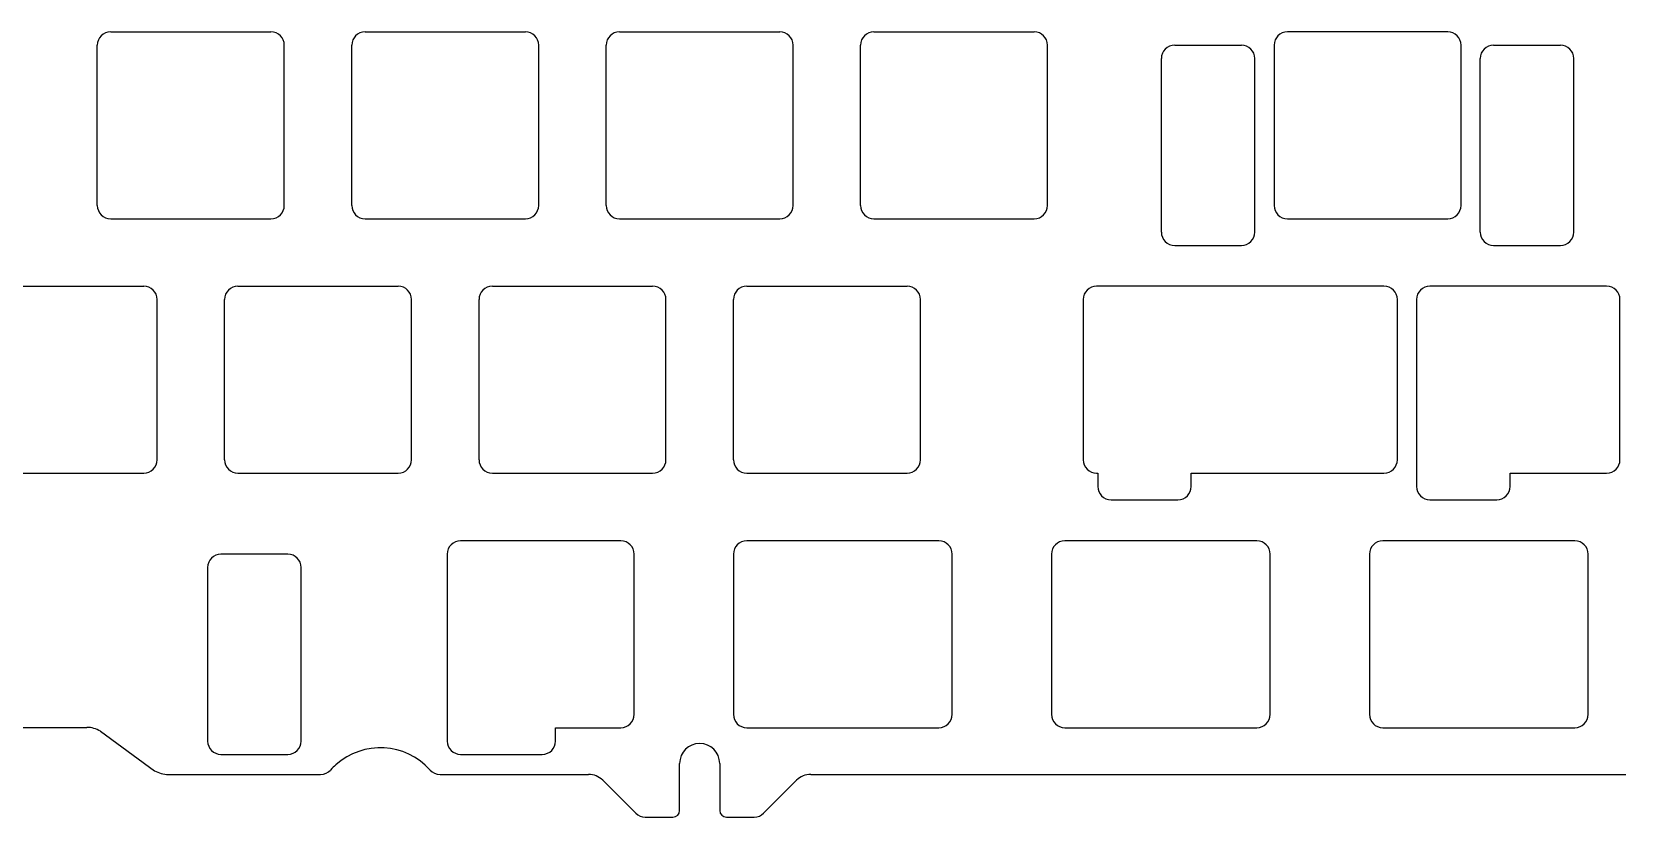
# Model space of a CAD drawing. Header units: inches. Extents: x -66 to 282, y 76 to 204.
# Drawn here: x 98.4 to 217.5, y 75.9 to 134.7 of the extents above; entities that cross this region are included whole.
import ezdxf

# ---------------------------------------------------------------- set-up
doc = ezdxf.new("R2010")
doc.units = ezdxf.units.IN
doc.header["$MEASUREMENT"] = 0

# ---------------------------------------------------------------- blocks, each defined once
blk = doc.blocks.new('block 2')
at = {"color": 5, "lineweight": 25, "true_color": 0x0000ff}
blk.add_open_spline([(192.44, 134.72), (191.89, 134.72), (191.44, 134.27), (191.44, 133.72)], degree=3, dxfattribs=at)
blk = doc.blocks.new('block 3')
at = {"color": 5, "lineweight": 25, "true_color": 0x0000ff}
blk.add_lwpolyline([(204.44, 134.72), (192.44, 134.72)], dxfattribs=at)
blk = doc.blocks.new('block 4')
at = {"color": 5, "lineweight": 25, "true_color": 0x0000ff}
blk.add_open_spline([(205.44, 133.72), (205.44, 134.27), (204.99, 134.72), (204.44, 134.72)], degree=3, dxfattribs=at)
blk = doc.blocks.new('block 5')
at = {"color": 5, "lineweight": 25, "true_color": 0x0000ff}
blk.add_lwpolyline([(205.44, 121.72), (205.44, 133.72)], dxfattribs=at)
blk = doc.blocks.new('block 6')
at = {"color": 5, "lineweight": 25, "true_color": 0x0000ff}
blk.add_open_spline([(204.44, 120.72), (204.99, 120.72), (205.44, 121.17), (205.44, 121.72)], degree=3, dxfattribs=at)
blk = doc.blocks.new('block 7')
at = {"color": 5, "lineweight": 25, "true_color": 0x0000ff}
blk.add_lwpolyline([(192.44, 120.72), (204.44, 120.72)], dxfattribs=at)
blk = doc.blocks.new('block 8')
at = {"color": 5, "lineweight": 25, "true_color": 0x0000ff}
blk.add_open_spline([(191.44, 121.72), (191.44, 121.17), (191.89, 120.72), (192.44, 120.72)], degree=3, dxfattribs=at)
blk = doc.blocks.new('block 9')
at = {"color": 5, "lineweight": 25, "true_color": 0x0000ff}
blk.add_lwpolyline([(191.44, 133.72), (191.44, 121.72)], dxfattribs=at)
blk = doc.blocks.new('block 10')
at = {"color": 5, "lineweight": 25, "true_color": 0x0000ff}
blk.add_open_spline([(136.64, 80.6), (137.2, 80.6), (137.64, 81.05), (137.64, 81.6)], degree=3, dxfattribs=at)
blk = doc.blocks.new('block 11')
at = {"color": 5, "lineweight": 25, "true_color": 0x0000ff}
blk.add_lwpolyline([(130.53, 80.6), (136.64, 80.6)], dxfattribs=at)
blk = doc.blocks.new('block 12')
at = {"color": 5, "lineweight": 25, "true_color": 0x0000ff}
blk.add_open_spline([(129.53, 81.6), (129.53, 81.05), (129.97, 80.6), (130.53, 80.6)], degree=3, dxfattribs=at)
blk = doc.blocks.new('block 13')
at = {"color": 5, "lineweight": 25, "true_color": 0x0000ff}
blk.add_lwpolyline([(129.53, 95.6), (129.53, 81.6)], dxfattribs=at)
blk = doc.blocks.new('block 14')
at = {"color": 5, "lineweight": 25, "true_color": 0x0000ff}
blk.add_open_spline([(130.53, 96.6), (129.97, 96.6), (129.53, 96.15), (129.53, 95.6)], degree=3, dxfattribs=at)
blk = doc.blocks.new('block 15')
at = {"color": 5, "lineweight": 25, "true_color": 0x0000ff}
blk.add_lwpolyline([(142.53, 96.6), (130.53, 96.6)], dxfattribs=at)
blk = doc.blocks.new('block 16')
at = {"color": 5, "lineweight": 25, "true_color": 0x0000ff}
blk.add_open_spline([(143.53, 95.6), (143.53, 96.15), (143.08, 96.6), (142.53, 96.6)], degree=3, dxfattribs=at)
blk = doc.blocks.new('block 17')
at = {"color": 5, "lineweight": 25, "true_color": 0x0000ff}
blk.add_lwpolyline([(143.53, 83.6), (143.53, 95.6)], dxfattribs=at)
blk = doc.blocks.new('block 18')
at = {"color": 5, "lineweight": 25, "true_color": 0x0000ff}
blk.add_open_spline([(142.53, 82.6), (143.08, 82.6), (143.53, 83.05), (143.53, 83.6)], degree=3, dxfattribs=at)
blk = doc.blocks.new('block 19')
at = {"color": 5, "lineweight": 25, "true_color": 0x0000ff}
blk.add_lwpolyline([(137.64, 82.6), (142.53, 82.6)], dxfattribs=at)
blk = doc.blocks.new('block 20')
at = {"color": 5, "lineweight": 25, "true_color": 0x0000ff}
blk.add_lwpolyline([(137.64, 81.6), (137.64, 82.6)], dxfattribs=at)
blk = doc.blocks.new('block 21')
at = {"color": 5, "lineweight": 25, "true_color": 0x0000ff}
blk.add_open_spline([(214.96, 95.6), (214.96, 96.15), (214.51, 96.6), (213.96, 96.6)], degree=3, dxfattribs=at)
blk = doc.blocks.new('block 22')
at = {"color": 5, "lineweight": 25, "true_color": 0x0000ff}
blk.add_lwpolyline([(214.96, 83.6), (214.96, 95.6)], dxfattribs=at)
blk = doc.blocks.new('block 23')
at = {"color": 5, "lineweight": 25, "true_color": 0x0000ff}
blk.add_open_spline([(213.96, 82.6), (214.51, 82.6), (214.96, 83.05), (214.96, 83.6)], degree=3, dxfattribs=at)
blk = doc.blocks.new('block 24')
at = {"color": 5, "lineweight": 25, "true_color": 0x0000ff}
blk.add_lwpolyline([(199.58, 82.6), (213.96, 82.6)], dxfattribs=at)
blk = doc.blocks.new('block 25')
at = {"color": 5, "lineweight": 25, "true_color": 0x0000ff}
blk.add_open_spline([(198.58, 83.6), (198.58, 83.05), (199.03, 82.6), (199.58, 82.6)], degree=3, dxfattribs=at)
blk = doc.blocks.new('block 26')
at = {"color": 5, "lineweight": 25, "true_color": 0x0000ff}
blk.add_lwpolyline([(198.58, 95.6), (198.58, 83.6)], dxfattribs=at)
blk = doc.blocks.new('block 27')
at = {"color": 5, "lineweight": 25, "true_color": 0x0000ff}
blk.add_open_spline([(199.58, 96.6), (199.03, 96.6), (198.58, 96.15), (198.58, 95.6)], degree=3, dxfattribs=at)
blk = doc.blocks.new('block 28')
at = {"color": 5, "lineweight": 25, "true_color": 0x0000ff}
blk.add_lwpolyline([(213.96, 96.6), (199.58, 96.6)], dxfattribs=at)
blk = doc.blocks.new('block 49')
at = {"color": 5, "lineweight": 25, "true_color": 0x0000ff}
blk.add_open_spline([(216.34, 101.67), (216.9, 101.67), (217.34, 102.12), (217.34, 102.67)], degree=3, dxfattribs=at)
blk = doc.blocks.new('block 50')
at = {"color": 5, "lineweight": 25, "true_color": 0x0000ff}
blk.add_lwpolyline([(209.11, 101.67), (216.34, 101.67)], dxfattribs=at)
blk = doc.blocks.new('block 51')
at = {"color": 5, "lineweight": 25, "true_color": 0x0000ff}
blk.add_lwpolyline([(209.11, 100.67), (209.11, 101.67)], dxfattribs=at)
blk = doc.blocks.new('block 52')
at = {"color": 5, "lineweight": 25, "true_color": 0x0000ff}
blk.add_open_spline([(208.11, 99.67), (208.67, 99.67), (209.11, 100.12), (209.11, 100.67)], degree=3, dxfattribs=at)
blk = doc.blocks.new('block 53')
at = {"color": 5, "lineweight": 25, "true_color": 0x0000ff}
blk.add_lwpolyline([(203.11, 99.67), (208.11, 99.67)], dxfattribs=at)
blk = doc.blocks.new('block 54')
at = {"color": 5, "lineweight": 25, "true_color": 0x0000ff}
blk.add_open_spline([(202.11, 100.67), (202.11, 100.12), (202.56, 99.67), (203.11, 99.67)], degree=3, dxfattribs=at)
blk = doc.blocks.new('block 55')
at = {"color": 5, "lineweight": 25, "true_color": 0x0000ff}
blk.add_lwpolyline([(202.11, 114.67), (202.11, 100.67)], dxfattribs=at)
blk = doc.blocks.new('block 56')
at = {"color": 5, "lineweight": 25, "true_color": 0x0000ff}
blk.add_open_spline([(203.11, 115.67), (202.56, 115.67), (202.11, 115.22), (202.11, 114.67)], degree=3, dxfattribs=at)
blk = doc.blocks.new('block 57')
at = {"color": 5, "lineweight": 25, "true_color": 0x0000ff}
blk.add_lwpolyline([(216.34, 115.67), (203.11, 115.67)], dxfattribs=at)
blk = doc.blocks.new('block 58')
at = {"color": 5, "lineweight": 25, "true_color": 0x0000ff}
blk.add_open_spline([(217.34, 114.67), (217.34, 115.22), (216.9, 115.67), (216.34, 115.67)], degree=3, dxfattribs=at)
blk = doc.blocks.new('block 59')
at = {"color": 5, "lineweight": 25, "true_color": 0x0000ff}
blk.add_lwpolyline([(217.34, 102.67), (217.34, 114.67)], dxfattribs=at)
blk = doc.blocks.new('block 60')
at = {"color": 5, "lineweight": 25, "true_color": 0x0000ff}
blk.add_open_spline([(178.24, 100.67), (178.24, 100.12), (178.68, 99.67), (179.24, 99.67)], degree=3, dxfattribs=at)
blk = doc.blocks.new('block 61')
at = {"color": 5, "lineweight": 25, "true_color": 0x0000ff}
blk.add_lwpolyline([(178.24, 101.67), (178.24, 100.67)], dxfattribs=at)
blk = doc.blocks.new('block 62')
at = {"color": 5, "lineweight": 25, "true_color": 0x0000ff}
blk.add_lwpolyline([(178.15, 101.67), (178.24, 101.67)], dxfattribs=at)
blk = doc.blocks.new('block 63')
at = {"color": 5, "lineweight": 25, "true_color": 0x0000ff}
blk.add_open_spline([(177.15, 102.67), (177.15, 102.12), (177.6, 101.67), (178.15, 101.67)], degree=3, dxfattribs=at)
blk = doc.blocks.new('block 64')
at = {"color": 5, "lineweight": 25, "true_color": 0x0000ff}
blk.add_lwpolyline([(177.15, 114.67), (177.15, 102.67)], dxfattribs=at)
blk = doc.blocks.new('block 65')
at = {"color": 5, "lineweight": 25, "true_color": 0x0000ff}
blk.add_open_spline([(178.15, 115.67), (177.6, 115.67), (177.15, 115.22), (177.15, 114.67)], degree=3, dxfattribs=at)
blk = doc.blocks.new('block 66')
at = {"color": 5, "lineweight": 25, "true_color": 0x0000ff}
blk.add_lwpolyline([(199.67, 115.67), (178.15, 115.67)], dxfattribs=at)
blk = doc.blocks.new('block 67')
at = {"color": 5, "lineweight": 25, "true_color": 0x0000ff}
blk.add_open_spline([(200.67, 114.67), (200.67, 115.22), (200.23, 115.67), (199.67, 115.67)], degree=3, dxfattribs=at)
blk = doc.blocks.new('block 68')
at = {"color": 5, "lineweight": 25, "true_color": 0x0000ff}
blk.add_lwpolyline([(200.67, 102.67), (200.67, 114.67)], dxfattribs=at)
blk = doc.blocks.new('block 69')
at = {"color": 5, "lineweight": 25, "true_color": 0x0000ff}
blk.add_open_spline([(199.67, 101.67), (200.23, 101.67), (200.67, 102.12), (200.67, 102.67)], degree=3, dxfattribs=at)
blk = doc.blocks.new('block 70')
at = {"color": 5, "lineweight": 25, "true_color": 0x0000ff}
blk.add_lwpolyline([(185.24, 101.67), (199.67, 101.67)], dxfattribs=at)
blk = doc.blocks.new('block 71')
at = {"color": 5, "lineweight": 25, "true_color": 0x0000ff}
blk.add_lwpolyline([(185.24, 100.67), (185.24, 101.67)], dxfattribs=at)
blk = doc.blocks.new('block 72')
at = {"color": 5, "lineweight": 25, "true_color": 0x0000ff}
blk.add_open_spline([(184.24, 99.67), (184.79, 99.67), (185.24, 100.12), (185.24, 100.67)], degree=3, dxfattribs=at)
blk = doc.blocks.new('block 73')
at = {"color": 5, "lineweight": 25, "true_color": 0x0000ff}
blk.add_lwpolyline([(179.24, 99.67), (184.24, 99.67)], dxfattribs=at)
blk = doc.blocks.new('block 90')
at = {"color": 5, "lineweight": 25, "true_color": 0x0000ff}
blk.add_open_spline([(118.59, 94.6), (118.59, 95.15), (118.15, 95.6), (117.59, 95.6)], degree=3, dxfattribs=at)
blk = doc.blocks.new('block 91')
at = {"color": 5, "lineweight": 25, "true_color": 0x0000ff}
blk.add_lwpolyline([(118.59, 81.6), (118.59, 94.6)], dxfattribs=at)
blk = doc.blocks.new('block 92')
at = {"color": 5, "lineweight": 25, "true_color": 0x0000ff}
blk.add_open_spline([(117.59, 80.6), (118.15, 80.6), (118.59, 81.05), (118.59, 81.6)], degree=3, dxfattribs=at)
blk = doc.blocks.new('block 93')
at = {"color": 5, "lineweight": 25, "true_color": 0x0000ff}
blk.add_lwpolyline([(112.59, 80.6), (117.59, 80.6)], dxfattribs=at)
blk = doc.blocks.new('block 94')
at = {"color": 5, "lineweight": 25, "true_color": 0x0000ff}
blk.add_open_spline([(111.59, 81.6), (111.59, 81.05), (112.04, 80.6), (112.59, 80.6)], degree=3, dxfattribs=at)
blk = doc.blocks.new('block 95')
at = {"color": 5, "lineweight": 25, "true_color": 0x0000ff}
blk.add_lwpolyline([(111.59, 94.6), (111.59, 81.6)], dxfattribs=at)
blk = doc.blocks.new('block 96')
at = {"color": 5, "lineweight": 25, "true_color": 0x0000ff}
blk.add_open_spline([(112.59, 95.6), (112.04, 95.6), (111.59, 95.15), (111.59, 94.6)], degree=3, dxfattribs=at)
blk = doc.blocks.new('block 97')
at = {"color": 5, "lineweight": 25, "true_color": 0x0000ff}
blk.add_lwpolyline([(117.59, 95.6), (112.59, 95.6)], dxfattribs=at)
blk = doc.blocks.new('block 106')
at = {"color": 5, "lineweight": 25, "true_color": 0x0000ff}
blk.add_open_spline([(167.34, 95.6), (167.34, 96.15), (166.89, 96.6), (166.34, 96.6)], degree=3, dxfattribs=at)
blk = doc.blocks.new('block 107')
at = {"color": 5, "lineweight": 25, "true_color": 0x0000ff}
blk.add_lwpolyline([(167.34, 83.6), (167.34, 95.6)], dxfattribs=at)
blk = doc.blocks.new('block 108')
at = {"color": 5, "lineweight": 25, "true_color": 0x0000ff}
blk.add_open_spline([(166.34, 82.6), (166.89, 82.6), (167.34, 83.05), (167.34, 83.6)], degree=3, dxfattribs=at)
blk = doc.blocks.new('block 109')
at = {"color": 5, "lineweight": 25, "true_color": 0x0000ff}
blk.add_lwpolyline([(151.96, 82.6), (166.34, 82.6)], dxfattribs=at)
blk = doc.blocks.new('block 110')
at = {"color": 5, "lineweight": 25, "true_color": 0x0000ff}
blk.add_open_spline([(150.96, 83.6), (150.96, 83.05), (151.4, 82.6), (151.96, 82.6)], degree=3, dxfattribs=at)
blk = doc.blocks.new('block 111')
at = {"color": 5, "lineweight": 25, "true_color": 0x0000ff}
blk.add_lwpolyline([(150.96, 95.6), (150.96, 83.6)], dxfattribs=at)
blk = doc.blocks.new('block 112')
at = {"color": 5, "lineweight": 25, "true_color": 0x0000ff}
blk.add_open_spline([(151.96, 96.6), (151.4, 96.6), (150.96, 96.15), (150.96, 95.6)], degree=3, dxfattribs=at)
blk = doc.blocks.new('block 113')
at = {"color": 5, "lineweight": 25, "true_color": 0x0000ff}
blk.add_lwpolyline([(166.34, 96.6), (151.96, 96.6)], dxfattribs=at)
blk = doc.blocks.new('block 114')
at = {"color": 5, "lineweight": 25, "true_color": 0x0000ff}
blk.add_open_spline([(191.15, 95.6), (191.15, 96.15), (190.7, 96.6), (190.15, 96.6)], degree=3, dxfattribs=at)
blk = doc.blocks.new('block 115')
at = {"color": 5, "lineweight": 25, "true_color": 0x0000ff}
blk.add_lwpolyline([(191.15, 83.6), (191.15, 95.6)], dxfattribs=at)
blk = doc.blocks.new('block 116')
at = {"color": 5, "lineweight": 25, "true_color": 0x0000ff}
blk.add_open_spline([(190.15, 82.6), (190.7, 82.6), (191.15, 83.05), (191.15, 83.6)], degree=3, dxfattribs=at)
blk = doc.blocks.new('block 117')
at = {"color": 5, "lineweight": 25, "true_color": 0x0000ff}
blk.add_lwpolyline([(175.77, 82.6), (190.15, 82.6)], dxfattribs=at)
blk = doc.blocks.new('block 118')
at = {"color": 5, "lineweight": 25, "true_color": 0x0000ff}
blk.add_open_spline([(174.77, 83.6), (174.77, 83.05), (175.22, 82.6), (175.77, 82.6)], degree=3, dxfattribs=at)
blk = doc.blocks.new('block 119')
at = {"color": 5, "lineweight": 25, "true_color": 0x0000ff}
blk.add_lwpolyline([(174.77, 95.6), (174.77, 83.6)], dxfattribs=at)
blk = doc.blocks.new('block 120')
at = {"color": 5, "lineweight": 25, "true_color": 0x0000ff}
blk.add_open_spline([(175.77, 96.6), (175.22, 96.6), (174.77, 96.15), (174.77, 95.6)], degree=3, dxfattribs=at)
blk = doc.blocks.new('block 121')
at = {"color": 5, "lineweight": 25, "true_color": 0x0000ff}
blk.add_lwpolyline([(190.15, 96.6), (175.77, 96.6)], dxfattribs=at)
blk = doc.blocks.new('block 254')
at = {"color": 5, "lineweight": 25, "true_color": 0x0000ff}
blk.add_open_spline([(132.91, 115.67), (132.35, 115.67), (131.91, 115.22), (131.91, 114.67)], degree=3, dxfattribs=at)
blk = doc.blocks.new('block 255')
at = {"color": 5, "lineweight": 25, "true_color": 0x0000ff}
blk.add_lwpolyline([(132.91, 115.67), (144.91, 115.67)], dxfattribs=at)
blk = doc.blocks.new('block 256')
at = {"color": 5, "lineweight": 25, "true_color": 0x0000ff}
blk.add_open_spline([(145.91, 114.67), (145.91, 115.22), (145.46, 115.67), (144.91, 115.67)], degree=3, dxfattribs=at)
blk = doc.blocks.new('block 257')
at = {"color": 5, "lineweight": 25, "true_color": 0x0000ff}
blk.add_lwpolyline([(145.91, 102.67), (145.91, 114.67)], dxfattribs=at)
blk = doc.blocks.new('block 258')
at = {"color": 5, "lineweight": 25, "true_color": 0x0000ff}
blk.add_open_spline([(144.91, 101.67), (145.46, 101.67), (145.91, 102.12), (145.91, 102.67)], degree=3, dxfattribs=at)
blk = doc.blocks.new('block 259')
at = {"color": 5, "lineweight": 25, "true_color": 0x0000ff}
blk.add_lwpolyline([(132.91, 101.67), (144.91, 101.67)], dxfattribs=at)
blk = doc.blocks.new('block 260')
at = {"color": 5, "lineweight": 25, "true_color": 0x0000ff}
blk.add_open_spline([(131.91, 102.67), (131.91, 102.12), (132.35, 101.67), (132.91, 101.67)], degree=3, dxfattribs=at)
blk = doc.blocks.new('block 261')
at = {"color": 5, "lineweight": 25, "true_color": 0x0000ff}
blk.add_lwpolyline([(131.91, 102.67), (131.91, 114.67)], dxfattribs=at)
blk = doc.blocks.new('block 271')
at = {"color": 5, "lineweight": 25, "true_color": 0x0000ff}
blk.add_lwpolyline([(94.81, 115.67), (106.81, 115.67)], dxfattribs=at)
blk = doc.blocks.new('block 272')
at = {"color": 5, "lineweight": 25, "true_color": 0x0000ff}
blk.add_open_spline([(107.81, 114.67), (107.81, 115.22), (107.36, 115.67), (106.81, 115.67)], degree=3, dxfattribs=at)
blk = doc.blocks.new('block 273')
at = {"color": 5, "lineweight": 25, "true_color": 0x0000ff}
blk.add_lwpolyline([(107.81, 102.67), (107.81, 114.67)], dxfattribs=at)
blk = doc.blocks.new('block 274')
at = {"color": 5, "lineweight": 25, "true_color": 0x0000ff}
blk.add_open_spline([(106.81, 101.67), (107.36, 101.67), (107.81, 102.12), (107.81, 102.67)], degree=3, dxfattribs=at)
blk = doc.blocks.new('block 275')
at = {"color": 5, "lineweight": 25, "true_color": 0x0000ff}
blk.add_lwpolyline([(94.81, 101.67), (106.81, 101.67)], dxfattribs=at)
blk = doc.blocks.new('block 278')
at = {"color": 5, "lineweight": 25, "true_color": 0x0000ff}
blk.add_open_spline([(113.86, 115.67), (113.3, 115.67), (112.86, 115.22), (112.86, 114.67)], degree=3, dxfattribs=at)
blk = doc.blocks.new('block 279')
at = {"color": 5, "lineweight": 25, "true_color": 0x0000ff}
blk.add_lwpolyline([(113.86, 115.67), (125.86, 115.67)], dxfattribs=at)
blk = doc.blocks.new('block 280')
at = {"color": 5, "lineweight": 25, "true_color": 0x0000ff}
blk.add_open_spline([(126.86, 114.67), (126.86, 115.22), (126.41, 115.67), (125.86, 115.67)], degree=3, dxfattribs=at)
blk = doc.blocks.new('block 281')
at = {"color": 5, "lineweight": 25, "true_color": 0x0000ff}
blk.add_lwpolyline([(126.86, 102.67), (126.86, 114.67)], dxfattribs=at)
blk = doc.blocks.new('block 282')
at = {"color": 5, "lineweight": 25, "true_color": 0x0000ff}
blk.add_open_spline([(125.86, 101.67), (126.41, 101.67), (126.86, 102.12), (126.86, 102.67)], degree=3, dxfattribs=at)
blk = doc.blocks.new('block 283')
at = {"color": 5, "lineweight": 25, "true_color": 0x0000ff}
blk.add_lwpolyline([(113.86, 101.67), (125.86, 101.67)], dxfattribs=at)
blk = doc.blocks.new('block 284')
at = {"color": 5, "lineweight": 25, "true_color": 0x0000ff}
blk.add_open_spline([(112.86, 102.67), (112.86, 102.12), (113.3, 101.67), (113.86, 101.67)], degree=3, dxfattribs=at)
blk = doc.blocks.new('block 285')
at = {"color": 5, "lineweight": 25, "true_color": 0x0000ff}
blk.add_lwpolyline([(112.86, 102.67), (112.86, 114.67)], dxfattribs=at)
blk = doc.blocks.new('block 502')
at = {"color": 5, "lineweight": 25, "true_color": 0x0000ff}
blk.add_open_spline([(151.96, 115.67), (151.4, 115.67), (150.96, 115.22), (150.96, 114.67)], degree=3, dxfattribs=at)
blk = doc.blocks.new('block 503')
at = {"color": 5, "lineweight": 25, "true_color": 0x0000ff}
blk.add_lwpolyline([(151.96, 115.67), (163.96, 115.67)], dxfattribs=at)
blk = doc.blocks.new('block 504')
at = {"color": 5, "lineweight": 25, "true_color": 0x0000ff}
blk.add_open_spline([(164.96, 114.67), (164.96, 115.22), (164.51, 115.67), (163.96, 115.67)], degree=3, dxfattribs=at)
blk = doc.blocks.new('block 505')
at = {"color": 5, "lineweight": 25, "true_color": 0x0000ff}
blk.add_lwpolyline([(164.96, 102.67), (164.96, 114.67)], dxfattribs=at)
blk = doc.blocks.new('block 506')
at = {"color": 5, "lineweight": 25, "true_color": 0x0000ff}
blk.add_open_spline([(163.96, 101.67), (164.51, 101.67), (164.96, 102.12), (164.96, 102.67)], degree=3, dxfattribs=at)
blk = doc.blocks.new('block 507')
at = {"color": 5, "lineweight": 25, "true_color": 0x0000ff}
blk.add_lwpolyline([(151.96, 101.67), (163.96, 101.67)], dxfattribs=at)
blk = doc.blocks.new('block 508')
at = {"color": 5, "lineweight": 25, "true_color": 0x0000ff}
blk.add_open_spline([(150.96, 102.67), (150.96, 102.12), (151.4, 101.67), (151.96, 101.67)], degree=3, dxfattribs=at)
blk = doc.blocks.new('block 509')
at = {"color": 5, "lineweight": 25, "true_color": 0x0000ff}
blk.add_lwpolyline([(150.96, 102.67), (150.96, 114.67)], dxfattribs=at)
blk = doc.blocks.new('block 590')
at = {"color": 5, "lineweight": 25, "true_color": 0x0000ff}
blk.add_open_spline([(104.33, 134.72), (103.78, 134.72), (103.33, 134.27), (103.33, 133.72)], degree=3, dxfattribs=at)
blk = doc.blocks.new('block 591')
at = {"color": 5, "lineweight": 25, "true_color": 0x0000ff}
blk.add_lwpolyline([(104.33, 134.72), (116.33, 134.72)], dxfattribs=at)
blk = doc.blocks.new('block 592')
at = {"color": 5, "lineweight": 25, "true_color": 0x0000ff}
blk.add_open_spline([(117.33, 133.72), (117.33, 134.27), (116.88, 134.72), (116.33, 134.72)], degree=3, dxfattribs=at)
blk = doc.blocks.new('block 593')
at = {"color": 5, "lineweight": 25, "true_color": 0x0000ff}
blk.add_lwpolyline([(117.33, 121.72), (117.33, 133.72)], dxfattribs=at)
blk = doc.blocks.new('block 594')
at = {"color": 5, "lineweight": 25, "true_color": 0x0000ff}
blk.add_open_spline([(116.33, 120.72), (116.88, 120.72), (117.33, 121.17), (117.33, 121.72)], degree=3, dxfattribs=at)
blk = doc.blocks.new('block 595')
at = {"color": 5, "lineweight": 25, "true_color": 0x0000ff}
blk.add_lwpolyline([(104.33, 120.72), (116.33, 120.72)], dxfattribs=at)
blk = doc.blocks.new('block 596')
at = {"color": 5, "lineweight": 25, "true_color": 0x0000ff}
blk.add_open_spline([(103.33, 121.72), (103.33, 121.17), (103.78, 120.72), (104.33, 120.72)], degree=3, dxfattribs=at)
blk = doc.blocks.new('block 597')
at = {"color": 5, "lineweight": 25, "true_color": 0x0000ff}
blk.add_lwpolyline([(103.33, 121.72), (103.33, 133.72)], dxfattribs=at)
blk = doc.blocks.new('block 622')
at = {"color": 5, "lineweight": 25, "true_color": 0x0000ff}
blk.add_open_spline([(123.38, 134.72), (122.83, 134.72), (122.38, 134.27), (122.38, 133.72)], degree=3, dxfattribs=at)
blk = doc.blocks.new('block 623')
at = {"color": 5, "lineweight": 25, "true_color": 0x0000ff}
blk.add_lwpolyline([(123.38, 134.72), (135.38, 134.72)], dxfattribs=at)
blk = doc.blocks.new('block 624')
at = {"color": 5, "lineweight": 25, "true_color": 0x0000ff}
blk.add_open_spline([(136.38, 133.72), (136.38, 134.27), (135.93, 134.72), (135.38, 134.72)], degree=3, dxfattribs=at)
blk = doc.blocks.new('block 625')
at = {"color": 5, "lineweight": 25, "true_color": 0x0000ff}
blk.add_lwpolyline([(136.38, 121.72), (136.38, 133.72)], dxfattribs=at)
blk = doc.blocks.new('block 626')
at = {"color": 5, "lineweight": 25, "true_color": 0x0000ff}
blk.add_open_spline([(135.38, 120.72), (135.93, 120.72), (136.38, 121.17), (136.38, 121.72)], degree=3, dxfattribs=at)
blk = doc.blocks.new('block 627')
at = {"color": 5, "lineweight": 25, "true_color": 0x0000ff}
blk.add_lwpolyline([(123.38, 120.72), (135.38, 120.72)], dxfattribs=at)
blk = doc.blocks.new('block 628')
at = {"color": 5, "lineweight": 25, "true_color": 0x0000ff}
blk.add_open_spline([(122.38, 121.72), (122.38, 121.17), (122.83, 120.72), (123.38, 120.72)], degree=3, dxfattribs=at)
blk = doc.blocks.new('block 629')
at = {"color": 5, "lineweight": 25, "true_color": 0x0000ff}
blk.add_lwpolyline([(122.38, 121.72), (122.38, 133.72)], dxfattribs=at)
blk = doc.blocks.new('block 654')
at = {"color": 5, "lineweight": 25, "true_color": 0x0000ff}
blk.add_open_spline([(161.48, 134.72), (160.93, 134.72), (160.48, 134.27), (160.48, 133.72)], degree=3, dxfattribs=at)
blk = doc.blocks.new('block 655')
at = {"color": 5, "lineweight": 25, "true_color": 0x0000ff}
blk.add_lwpolyline([(161.48, 134.72), (173.48, 134.72)], dxfattribs=at)
blk = doc.blocks.new('block 656')
at = {"color": 5, "lineweight": 25, "true_color": 0x0000ff}
blk.add_open_spline([(174.48, 133.72), (174.48, 134.27), (174.03, 134.72), (173.48, 134.72)], degree=3, dxfattribs=at)
blk = doc.blocks.new('block 657')
at = {"color": 5, "lineweight": 25, "true_color": 0x0000ff}
blk.add_lwpolyline([(174.48, 121.72), (174.48, 133.72)], dxfattribs=at)
blk = doc.blocks.new('block 658')
at = {"color": 5, "lineweight": 25, "true_color": 0x0000ff}
blk.add_open_spline([(173.48, 120.72), (174.03, 120.72), (174.48, 121.17), (174.48, 121.72)], degree=3, dxfattribs=at)
blk = doc.blocks.new('block 659')
at = {"color": 5, "lineweight": 25, "true_color": 0x0000ff}
blk.add_lwpolyline([(161.48, 120.72), (173.48, 120.72)], dxfattribs=at)
blk = doc.blocks.new('block 660')
at = {"color": 5, "lineweight": 25, "true_color": 0x0000ff}
blk.add_open_spline([(160.48, 121.72), (160.48, 121.17), (160.93, 120.72), (161.48, 120.72)], degree=3, dxfattribs=at)
blk = doc.blocks.new('block 661')
at = {"color": 5, "lineweight": 25, "true_color": 0x0000ff}
blk.add_lwpolyline([(160.48, 121.72), (160.48, 133.72)], dxfattribs=at)
blk = doc.blocks.new('block 662')
at = {"color": 5, "lineweight": 25, "true_color": 0x0000ff}
blk.add_open_spline([(142.43, 134.72), (141.88, 134.72), (141.43, 134.27), (141.43, 133.72)], degree=3, dxfattribs=at)
blk = doc.blocks.new('block 663')
at = {"color": 5, "lineweight": 25, "true_color": 0x0000ff}
blk.add_lwpolyline([(142.43, 134.72), (154.43, 134.72)], dxfattribs=at)
blk = doc.blocks.new('block 664')
at = {"color": 5, "lineweight": 25, "true_color": 0x0000ff}
blk.add_open_spline([(155.43, 133.72), (155.43, 134.27), (154.98, 134.72), (154.43, 134.72)], degree=3, dxfattribs=at)
blk = doc.blocks.new('block 665')
at = {"color": 5, "lineweight": 25, "true_color": 0x0000ff}
blk.add_lwpolyline([(155.43, 121.72), (155.43, 133.72)], dxfattribs=at)
blk = doc.blocks.new('block 666')
at = {"color": 5, "lineweight": 25, "true_color": 0x0000ff}
blk.add_open_spline([(154.43, 120.72), (154.98, 120.72), (155.43, 121.17), (155.43, 121.72)], degree=3, dxfattribs=at)
blk = doc.blocks.new('block 667')
at = {"color": 5, "lineweight": 25, "true_color": 0x0000ff}
blk.add_lwpolyline([(142.43, 120.72), (154.43, 120.72)], dxfattribs=at)
blk = doc.blocks.new('block 668')
at = {"color": 5, "lineweight": 25, "true_color": 0x0000ff}
blk.add_open_spline([(141.43, 121.72), (141.43, 121.17), (141.88, 120.72), (142.43, 120.72)], degree=3, dxfattribs=at)
blk = doc.blocks.new('block 669')
at = {"color": 5, "lineweight": 25, "true_color": 0x0000ff}
blk.add_lwpolyline([(141.43, 121.72), (141.43, 133.72)], dxfattribs=at)
blk = doc.blocks.new('block 762')
at = {"color": 5, "lineweight": 25, "true_color": 0x0000ff}
blk.add_lwpolyline([(85.99, 82.62), (102.54, 82.62)], dxfattribs=at)
blk = doc.blocks.new('block 763')
at = {"color": 5, "lineweight": 25, "true_color": 0x0000ff}
blk.add_open_spline([(103.57, 82.33), (103.26, 82.52), (102.9, 82.62), (102.54, 82.62)], degree=3, dxfattribs=at)
blk = doc.blocks.new('block 764')
at = {"color": 5, "lineweight": 25, "true_color": 0x0000ff}
blk.add_lwpolyline([(103.57, 82.33), (107.62, 79.38)], dxfattribs=at)
blk = doc.blocks.new('block 765')
at = {"color": 5, "lineweight": 25, "true_color": 0x0000ff}
blk.add_open_spline([(107.62, 79.38), (107.93, 79.2), (108.29, 79.1), (108.65, 79.1)], degree=3, dxfattribs=at)
blk = doc.blocks.new('block 766')
at = {"color": 5, "lineweight": 25, "true_color": 0x0000ff}
blk.add_lwpolyline([(108.65, 79.1), (120.05, 79.1)], dxfattribs=at)
blk = doc.blocks.new('block 767')
at = {"color": 5, "lineweight": 25, "true_color": 0x0000ff}
blk.add_open_spline([(120.05, 79.1), (120.34, 79.1), (120.61, 79.22), (120.8, 79.43)], degree=3, dxfattribs=at)
blk = doc.blocks.new('block 768')
at = {"color": 5, "lineweight": 25, "true_color": 0x0000ff}
blk.add_open_spline([(128.25, 79.43), (126.41, 81.49), (123.25, 81.66), (121.19, 79.82), (121.05, 79.7), (120.92, 79.57), (120.8, 79.43)], degree=3, knots=[0, 0, 0, 0, 1, 1, 1, 2, 2, 2, 2], dxfattribs=at)
blk = doc.blocks.new('block 769')
at = {"color": 5, "lineweight": 25, "true_color": 0x0000ff}
blk.add_open_spline([(128.25, 79.43), (128.44, 79.22), (128.71, 79.1), (129, 79.1)], degree=3, dxfattribs=at)
blk = doc.blocks.new('block 770')
at = {"color": 5, "lineweight": 25, "true_color": 0x0000ff}
blk.add_lwpolyline([(129, 79.1), (140.11, 79.1)], dxfattribs=at)
blk = doc.blocks.new('block 771')
at = {"color": 5, "lineweight": 25, "true_color": 0x0000ff}
blk.add_open_spline([(141.17, 78.66), (140.89, 78.94), (140.51, 79.1), (140.11, 79.1)], degree=3, dxfattribs=at)
blk = doc.blocks.new('block 772')
at = {"color": 5, "lineweight": 25, "true_color": 0x0000ff}
blk.add_lwpolyline([(141.17, 78.66), (143.64, 76.19)], dxfattribs=at)
blk = doc.blocks.new('block 773')
at = {"color": 5, "lineweight": 25, "true_color": 0x0000ff}
blk.add_open_spline([(143.64, 76.19), (143.83, 76), (144.08, 75.9), (144.35, 75.9)], degree=3, dxfattribs=at)
blk = doc.blocks.new('block 774')
at = {"color": 5, "lineweight": 25, "true_color": 0x0000ff}
blk.add_lwpolyline([(144.35, 75.9), (146.43, 75.9)], dxfattribs=at)
blk = doc.blocks.new('block 775')
at = {"color": 5, "lineweight": 25, "true_color": 0x0000ff}
blk.add_open_spline([(146.43, 75.9), (146.71, 75.9), (146.93, 76.12), (146.93, 76.4)], degree=3, dxfattribs=at)
blk = doc.blocks.new('block 776')
at = {"color": 5, "lineweight": 25, "true_color": 0x0000ff}
blk.add_lwpolyline([(146.93, 76.4), (146.93, 79.92)], dxfattribs=at)
blk = doc.blocks.new('block 777')
at = {"color": 5, "lineweight": 25, "true_color": 0x0000ff}
blk.add_open_spline([(149.93, 79.92), (149.93, 80.75), (149.26, 81.42), (148.43, 81.42), (147.6, 81.42), (146.93, 80.75), (146.93, 79.92)], degree=3, knots=[0, 0, 0, 0, 1, 1, 1, 2, 2, 2, 2], dxfattribs=at)
blk = doc.blocks.new('block 778')
at = {"color": 5, "lineweight": 25, "true_color": 0x0000ff}
blk.add_lwpolyline([(149.93, 79.92), (149.93, 76.4)], dxfattribs=at)
blk = doc.blocks.new('block 779')
at = {"color": 5, "lineweight": 25, "true_color": 0x0000ff}
blk.add_open_spline([(149.93, 76.4), (149.93, 76.12), (150.16, 75.9), (150.43, 75.9)], degree=3, dxfattribs=at)
blk = doc.blocks.new('block 780')
at = {"color": 5, "lineweight": 25, "true_color": 0x0000ff}
blk.add_lwpolyline([(150.43, 75.9), (152.52, 75.9)], dxfattribs=at)
blk = doc.blocks.new('block 781')
at = {"color": 5, "lineweight": 25, "true_color": 0x0000ff}
blk.add_open_spline([(152.52, 75.9), (152.78, 75.9), (153.04, 76), (153.22, 76.19)], degree=3, dxfattribs=at)
blk = doc.blocks.new('block 782')
at = {"color": 5, "lineweight": 25, "true_color": 0x0000ff}
blk.add_lwpolyline([(153.22, 76.19), (155.69, 78.66)], dxfattribs=at)
blk = doc.blocks.new('block 783')
at = {"color": 5, "lineweight": 25, "true_color": 0x0000ff}
blk.add_open_spline([(156.75, 79.1), (156.35, 79.1), (155.97, 78.94), (155.69, 78.66)], degree=3, dxfattribs=at)
blk = doc.blocks.new('block 784')
at = {"color": 5, "lineweight": 25, "true_color": 0x0000ff}
blk.add_lwpolyline([(156.75, 79.1), (217.78, 79.1)], dxfattribs=at)
blk = doc.blocks.new('block 890')
at = {"color": 5, "lineweight": 25, "true_color": 0x0000ff}
blk.add_lwpolyline([(206.88, 119.72), (206.88, 132.72)], dxfattribs=at)
blk = doc.blocks.new('block 891')
at = {"color": 5, "lineweight": 25, "true_color": 0x0000ff}
blk.add_open_spline([(207.88, 133.72), (207.32, 133.72), (206.88, 133.27), (206.88, 132.72)], degree=3, dxfattribs=at)
blk = doc.blocks.new('block 892')
at = {"color": 5, "lineweight": 25, "true_color": 0x0000ff}
blk.add_lwpolyline([(207.88, 133.72), (212.88, 133.72)], dxfattribs=at)
blk = doc.blocks.new('block 893')
at = {"color": 5, "lineweight": 25, "true_color": 0x0000ff}
blk.add_open_spline([(213.88, 132.72), (213.88, 133.27), (213.43, 133.72), (212.88, 133.72)], degree=3, dxfattribs=at)
blk = doc.blocks.new('block 894')
at = {"color": 5, "lineweight": 25, "true_color": 0x0000ff}
blk.add_lwpolyline([(213.88, 119.72), (213.88, 132.72)], dxfattribs=at)
blk = doc.blocks.new('block 895')
at = {"color": 5, "lineweight": 25, "true_color": 0x0000ff}
blk.add_open_spline([(212.88, 118.72), (213.43, 118.72), (213.88, 119.17), (213.88, 119.72)], degree=3, dxfattribs=at)
blk = doc.blocks.new('block 896')
at = {"color": 5, "lineweight": 25, "true_color": 0x0000ff}
blk.add_lwpolyline([(207.88, 118.72), (212.88, 118.72)], dxfattribs=at)
blk = doc.blocks.new('block 897')
at = {"color": 5, "lineweight": 25, "true_color": 0x0000ff}
blk.add_open_spline([(206.88, 119.72), (206.88, 119.17), (207.32, 118.72), (207.88, 118.72)], degree=3, dxfattribs=at)
blk = doc.blocks.new('block 898')
at = {"color": 5, "lineweight": 25, "true_color": 0x0000ff}
blk.add_lwpolyline([(183, 119.72), (183, 132.72)], dxfattribs=at)
blk = doc.blocks.new('block 899')
at = {"color": 5, "lineweight": 25, "true_color": 0x0000ff}
blk.add_open_spline([(184, 133.72), (183.45, 133.72), (183, 133.27), (183, 132.72)], degree=3, dxfattribs=at)
blk = doc.blocks.new('block 900')
at = {"color": 5, "lineweight": 25, "true_color": 0x0000ff}
blk.add_lwpolyline([(184, 133.72), (189, 133.72)], dxfattribs=at)
blk = doc.blocks.new('block 901')
at = {"color": 5, "lineweight": 25, "true_color": 0x0000ff}
blk.add_open_spline([(190, 132.72), (190, 133.27), (189.55, 133.72), (189, 133.72)], degree=3, dxfattribs=at)
blk = doc.blocks.new('block 902')
at = {"color": 5, "lineweight": 25, "true_color": 0x0000ff}
blk.add_lwpolyline([(190, 119.72), (190, 132.72)], dxfattribs=at)
blk = doc.blocks.new('block 903')
at = {"color": 5, "lineweight": 25, "true_color": 0x0000ff}
blk.add_open_spline([(189, 118.72), (189.55, 118.72), (190, 119.17), (190, 119.72)], degree=3, dxfattribs=at)
blk = doc.blocks.new('block 904')
at = {"color": 5, "lineweight": 25, "true_color": 0x0000ff}
blk.add_lwpolyline([(184, 118.72), (189, 118.72)], dxfattribs=at)
blk = doc.blocks.new('block 905')
at = {"color": 5, "lineweight": 25, "true_color": 0x0000ff}
blk.add_open_spline([(183, 119.72), (183, 119.17), (183.45, 118.72), (184, 118.72)], degree=3, dxfattribs=at)

msp = doc.modelspace()

# ---------------------------------------------------------------- block references
for name in ['block 590', 'block 591', 'block 592', 'block 622', 'block 623', 'block 624', 'block 662', 'block 663', 'block 664', 'block 654', 'block 655', 'block 656', 'block 2', 'block 3', 'block 4', 'block 597', 'block 593', 'block 629', 'block 625', 'block 669', 'block 665', 'block 661', 'block 657', 'block 899', 'block 900', 'block 901', 'block 9', 'block 5', 'block 891', 'block 892', 'block 893', 'block 898', 'block 902', 'block 890', 'block 894', 'block 596', 'block 594', 'block 628', 'block 626', 'block 668', 'block 666', 'block 660', 'block 658', 'block 8', 'block 6', 'block 595', 'block 627', 'block 667', 'block 659', 'block 7', 'block 905', 'block 903', 'block 897', 'block 895', 'block 904', 'block 896', 'block 271', 'block 272', 'block 278', 'block 279', 'block 280', 'block 254', 'block 255', 'block 256', 'block 502', 'block 503', 'block 504', 'block 65', 'block 66', 'block 67', 'block 56', 'block 57', 'block 58', 'block 273', 'block 285', 'block 281', 'block 261', 'block 257', 'block 509', 'block 505', 'block 64', 'block 68', 'block 55', 'block 59', 'block 274', 'block 284', 'block 282', 'block 260', 'block 258', 'block 508', 'block 506', 'block 63', 'block 69', 'block 49', 'block 275', 'block 283', 'block 259', 'block 507', 'block 62', 'block 61', 'block 70', 'block 71', 'block 50', 'block 51', 'block 60', 'block 72', 'block 54', 'block 52', 'block 73', 'block 53', 'block 14', 'block 15', 'block 16', 'block 112', 'block 113', 'block 106', 'block 120', 'block 121', 'block 114', 'block 27', 'block 28', 'block 21', 'block 96', 'block 97', 'block 90', 'block 13', 'block 17', 'block 111', 'block 107', 'block 119', 'block 115', 'block 26', 'block 22', 'block 95', 'block 91', 'block 18', 'block 110', 'block 108', 'block 118', 'block 116', 'block 25', 'block 23', 'block 762', 'block 763', 'block 764', 'block 19', 'block 20', 'block 109', 'block 117', 'block 24', 'block 94', 'block 92', 'block 768', 'block 12', 'block 10', 'block 777', 'block 93', 'block 11', 'block 776', 'block 778', 'block 765', 'block 766', 'block 767', 'block 769', 'block 770', 'block 771', 'block 772', 'block 782', 'block 783', 'block 784', 'block 775', 'block 779', 'block 773', 'block 774', 'block 780', 'block 781']:
    msp.add_blockref(name, (0, 0))

doc.saveas('drawing.dxf')
